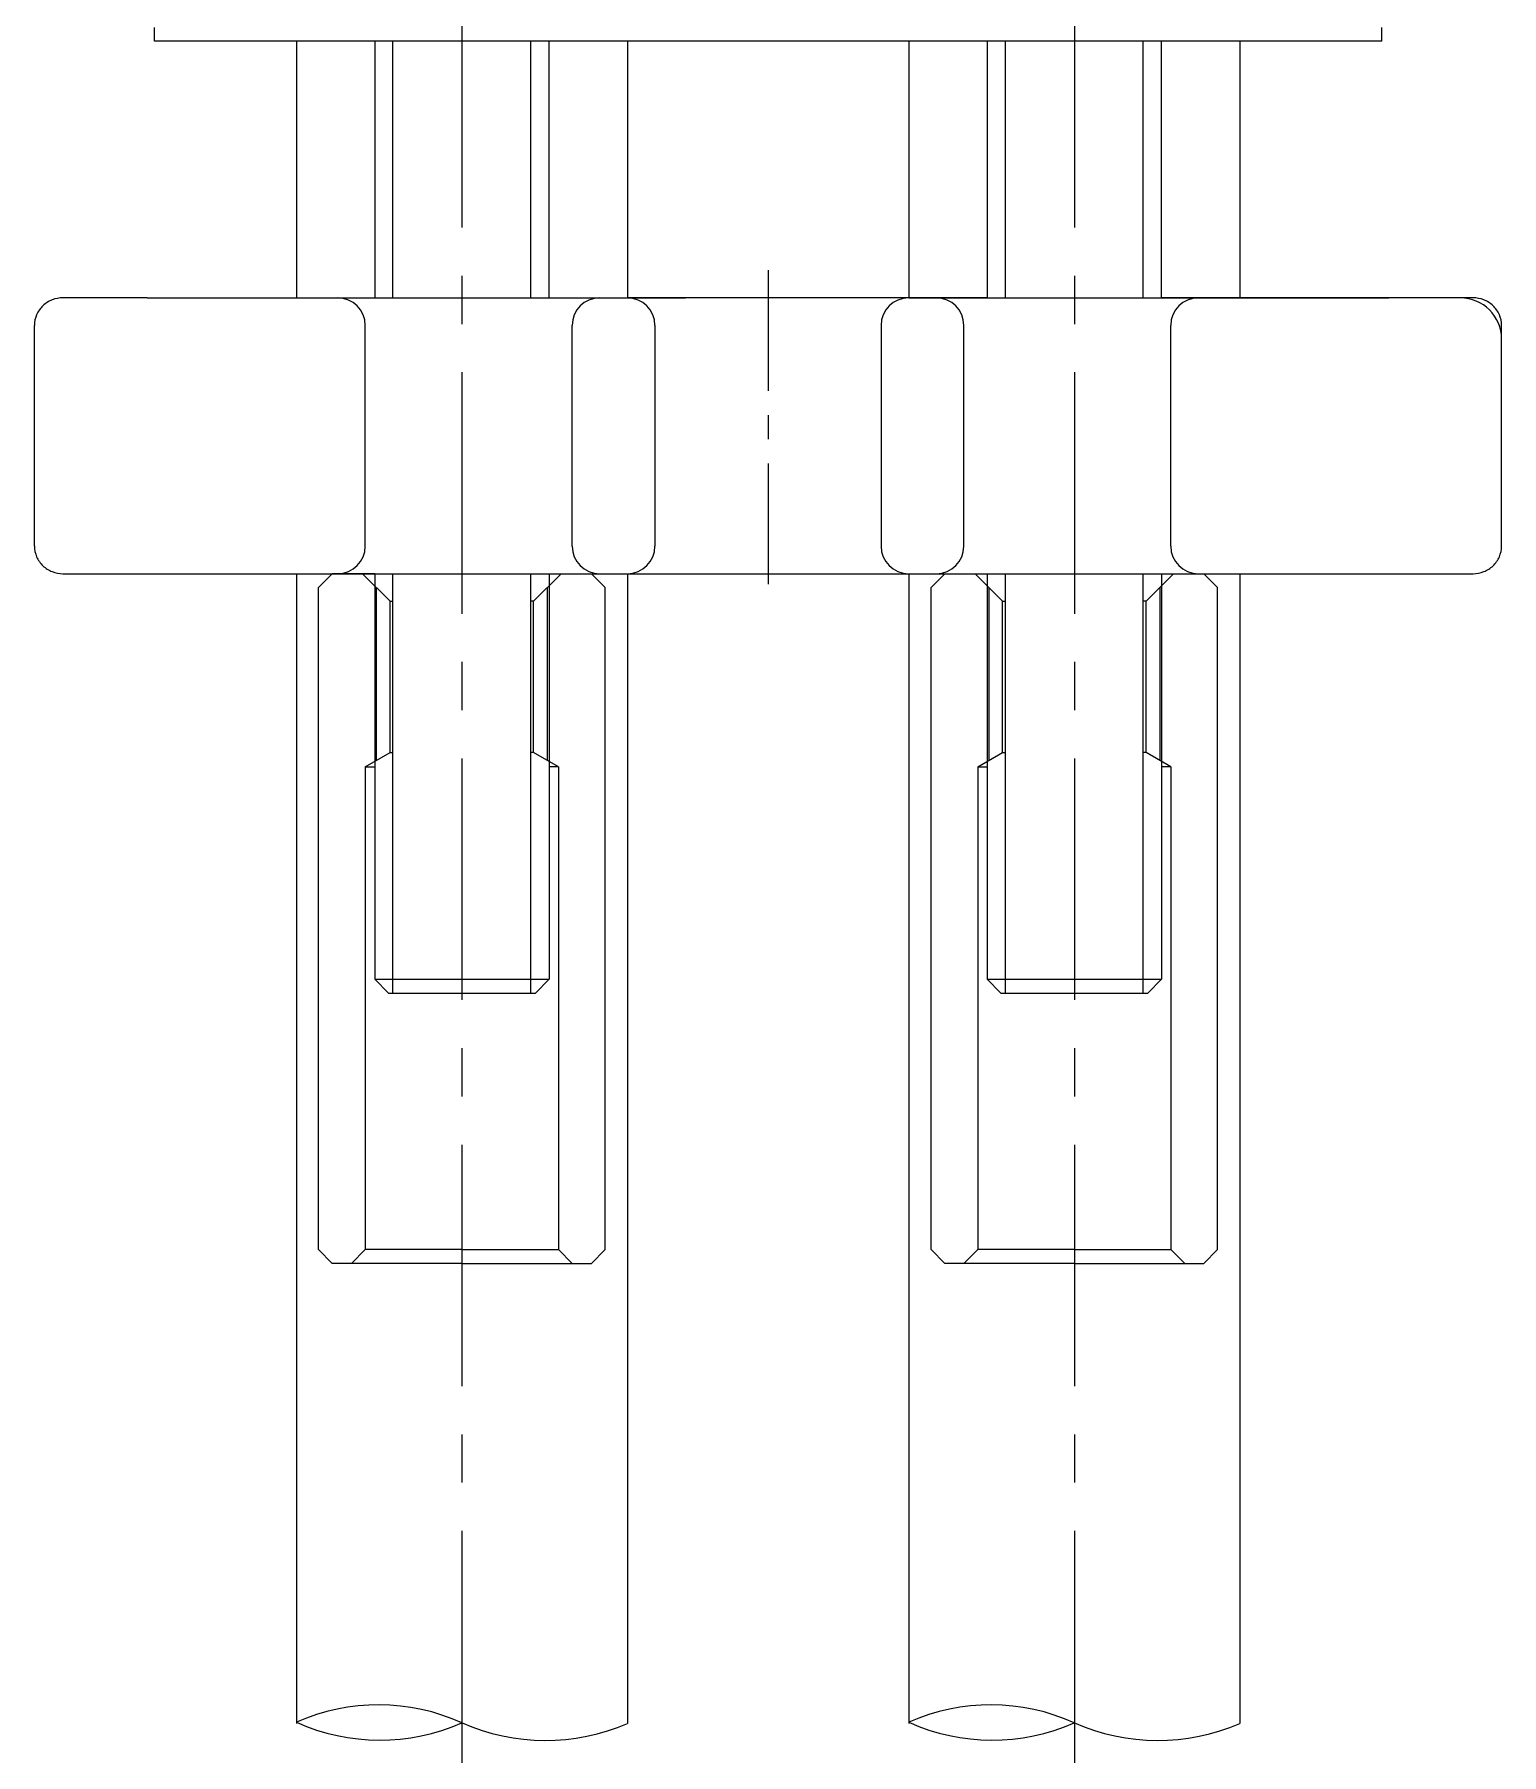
# Model space of a CAD drawing. Extents: x 8180 to 8774, y -5808 to -5388.
# Drawn here: x 8554.1 to 8607.3, y -5666 to -5603.7 of the extents above; entities that cross this region are included whole.
import ezdxf

# ---------------------------------------------------------------- set-up
doc = ezdxf.new("R2010")
doc.units = 0
doc.header["$LTSCALE"] = 7
doc.header["$MEASUREMENT"] = 0
doc.linetypes.add('CENTER', pattern=[2, 1.25, -0.25, 0.25, -0.25])
doc.layers.get('0').update_dxf_attribs({"color": 2, "linetype": 'CONTINUOUS'})
for name, color, linetype in [('08_ALL_FEATURES', 7, 'CONTINUOUS'), ('CL', 1, 'CENTER'), ('D', 2, 'CONTINUOUS'), ('DWG', 7, 'CONTINUOUS')]:
    doc.layers.add(name, color=color, linetype=linetype)

msp = doc.modelspace()

# ---------------------------------------------------------------- linework, layer by layer
at = {"color": 7, "linetype": 'Continuous'}
for p, q in [((8558.466, -5603.908), (8558.466, -5603.407)), ((8602.966, -5603.908), (8558.466, -5603.908)), ((8566.456, -5603.908), (8566.456, -5613.207)), ((8588.656, -5603.908), (8588.656, -5613.207)), ((8602.966, -5603.908), (8602.966, -5603.407)), ((8558.207, -5613.207), (8555.153, -5613.207)), ((8558.207, -5613.207), (8555.153, -5613.207)), ((8559.328, -5613.207), (8566.456, -5613.207)), ((8559.328, -5613.207), (8569.617, -5613.207)), ((8569.617, -5613.207), (8575.612, -5613.207)), ((8572.778, -5613.207), (8577.717, -5613.207)), ((8588.656, -5613.207), (8583.717, -5613.207)), ((8585.812, -5613.207), (8591.817, -5613.207)), ((8591.817, -5613.207), (8602.095, -5613.207)), ((8605.806, -5613.207), (8594.978, -5613.207)), ((8606.271, -5613.207), (8603.216, -5613.207)), ((8554.118, -5622.207), (8554.118, -5614.207)), ((8554.118, -5622.207), (8554.118, -5614.207)), ((8566.112, -5622.207), (8566.112, -5614.207)), ((8573.612, -5622.207), (8573.612, -5614.207)), ((8576.612, -5614.207), (8576.612, -5622.207)), ((8584.812, -5614.207), (8584.812, -5622.207)), ((8587.812, -5622.207), (8587.812, -5614.207)), ((8595.312, -5622.207), (8595.312, -5614.207)), ((8607.306, -5622.207), (8607.306, -5614.207)), ((8607.306, -5622.207), (8607.306, -5614.707)), ((8555.153, -5623.207), (8566.456, -5623.207)), ((8555.153, -5623.207), (8569.617, -5623.207)), ((8569.617, -5623.207), (8575.612, -5623.207)), ((8572.778, -5623.207), (8575.612, -5623.207)), ((8585.812, -5623.207), (8591.817, -5623.207)), ((8591.817, -5623.207), (8606.271, -5623.207)), ((8594.978, -5623.207), (8606.271, -5623.207))]:
    msp.add_line(p, q, dxfattribs=at)
for centre, radius, start, end in [((8565.112, -5614.207), 1, 0, 90), ((8574.612, -5614.207), 1, 90, 180), ((8575.612, -5614.207), 1, 0, 90), ((8585.812, -5614.207), 1, 90, 180), ((8586.812, -5614.207), 1, 0, 90), ((8596.312, -5614.207), 1, 90, 180), ((8605.806, -5614.707), 1.5, 0, 90), ((8565.112, -5622.207), 1, 270, 0), ((8574.612, -5622.207), 1, 180, 270), ((8575.612, -5622.207), 1, 270, 0), ((8585.812, -5622.207), 1, 180, 270), ((8586.812, -5622.207), 1, 270, 0), ((8596.312, -5622.207), 1, 180, 270)]:
    msp.add_arc(centre, radius, start, end, dxfattribs=at)
for points, knots in [([(8555.153, -5613.207), (8555.021, -5613.207), (8554.753, -5613.257), (8554.409, -5613.474), (8554.174, -5613.807), (8554.118, -5614.075), (8554.118, -5614.207)], [0, 0, 0, 0, 0.250116, 0.500153, 0.750104, 1, 1, 1, 1]), ([(8555.153, -5613.207), (8555.021, -5613.207), (8554.753, -5613.257), (8554.409, -5613.474), (8554.174, -5613.807), (8554.118, -5614.075), (8554.118, -5614.207)], [0, 0, 0, 0, 0.250116, 0.500153, 0.750104, 1, 1, 1, 1]), ([(8607.306, -5614.207), (8607.306, -5614.075), (8607.25, -5613.807), (8607.014, -5613.474), (8606.671, -5613.257), (8606.403, -5613.207), (8606.271, -5613.207)], [0, 0, 0, 0, 0.249892, 0.49984, 0.749881, 1, 1, 1, 1]), ([(8554.118, -5622.207), (8554.118, -5622.339), (8554.174, -5622.607), (8554.409, -5622.94), (8554.753, -5623.157), (8555.021, -5623.207), (8555.153, -5623.207)], [0, 0, 0, 0, 0.249892, 0.49984, 0.749881, 1, 1, 1, 1]), ([(8554.118, -5622.207), (8554.118, -5622.339), (8554.174, -5622.607), (8554.409, -5622.94), (8554.753, -5623.157), (8555.021, -5623.207), (8555.153, -5623.207)], [0, 0, 0, 0, 0.249892, 0.49984, 0.749881, 1, 1, 1, 1]), ([(8606.271, -5623.207), (8606.403, -5623.207), (8606.671, -5623.157), (8607.014, -5622.94), (8607.25, -5622.607), (8607.306, -5622.339), (8607.306, -5622.207)], [0, 0, 0, 0, 0.250116, 0.500154, 0.750104, 1, 1, 1, 1]), ([(8606.271, -5623.207), (8606.403, -5623.207), (8606.671, -5623.157), (8607.014, -5622.94), (8607.25, -5622.607), (8607.306, -5622.339), (8607.306, -5622.207)], [0, 0, 0, 0, 0.250116, 0.500154, 0.750104, 1, 1, 1, 1])]:
    msp.add_open_spline(points, degree=3, knots=knots, dxfattribs=at)
at = {"layer": '08_ALL_FEATURES', "color": 7, "linetype": 'Continuous'}
for p, q in [((8558.207, -5613.207), (8559.328, -5613.207)), ((8558.207, -5613.207), (8559.328, -5613.207)), ((8580.712, -5613.207), (8575.612, -5613.207)), ((8585.812, -5613.207), (8580.712, -5613.207)), ((8602.095, -5613.207), (8603.216, -5613.207)), ((8575.612, -5623.207), (8580.712, -5623.207)), ((8575.612, -5623.207), (8580.712, -5623.207)), ((8580.712, -5623.207), (8585.812, -5623.207)), ((8583.717, -5623.207), (8585.812, -5623.207))]:
    msp.add_line(p, q, dxfattribs=at)
at = {"layer": 'CL'}
for p, q in [((8569.617, -5601.907), (8569.617, -5666.527)), ((8591.817, -5601.907), (8591.817, -5666.527))]:
    msp.add_line(p, q, dxfattribs=at)
at = {"layer": 'CL', "ltscale": 0.5}
msp.add_line((8580.712, -5612.207), (8580.712, -5624.207), dxfattribs=at)
at = {"layer": 'D'}
for p, q in [((8567.117, -5613.207), (8567.117, -5603.908)), ((8572.117, -5613.207), (8572.117, -5603.908)), ((8589.317, -5613.207), (8589.317, -5603.908)), ((8594.317, -5613.207), (8594.317, -5603.908)), ((8567.117, -5638.407), (8567.117, -5623.207)), ((8572.117, -5638.407), (8572.117, -5623.207)), ((8589.317, -5638.407), (8589.317, -5623.207)), ((8594.317, -5638.407), (8594.317, -5623.207)), ((8566.512, -5623.707), (8566.512, -5629.976)), ((8572.712, -5623.707), (8572.712, -5629.976)), ((8588.717, -5623.707), (8588.717, -5629.976)), ((8594.917, -5623.707), (8594.917, -5629.976))]:
    msp.add_line(p, q, dxfattribs=at)
for centre, radius, start, end in [((8566.594, -5671.579), 7.365, 65.75459, 113.82753), ((8588.792, -5671.579), 7.365, 65.75459, 113.82753), ((8566.643, -5658.126), 7.365, 245.75459, 293.82753), ((8572.644, -5658.019), 7.483, 246.15632, 293.4258), ((8588.841, -5658.126), 7.365, 245.75459, 293.82753), ((8594.842, -5658.019), 7.483, 246.15632, 293.4258)]:
    msp.add_arc(centre, radius, start, end, dxfattribs=at)
at = {"layer": 'DWG'}
for p, q in [((8563.619, -5603.908), (8563.619, -5613.207)), ((8572.778, -5613.207), (8572.778, -5603.908)), ((8575.619, -5603.908), (8575.619, -5613.207)), ((8585.817, -5603.908), (8585.817, -5613.207)), ((8594.978, -5613.207), (8594.978, -5603.908)), ((8597.817, -5603.908), (8597.817, -5613.207)), ((8563.619, -5623.207), (8563.619, -5664.886)), ((8564.416, -5623.707), (8564.916, -5623.207)), ((8566.456, -5623.207), (8564.916, -5623.207)), ((8567.012, -5624.207), (8566.012, -5623.207)), ((8566.456, -5623.207), (8566.456, -5637.907)), ((8572.212, -5624.207), (8573.212, -5623.207)), ((8572.778, -5623.207), (8574.308, -5623.207)), ((8572.778, -5623.207), (8572.778, -5637.907)), ((8574.808, -5623.707), (8574.308, -5623.207)), ((8575.619, -5623.207), (8575.619, -5664.886)), ((8585.817, -5623.207), (8585.817, -5664.886)), ((8585.817, -5623.207), (8588.656, -5623.207)), ((8586.621, -5623.707), (8587.121, -5623.207)), ((8589.217, -5624.207), (8588.217, -5623.207)), ((8588.656, -5623.207), (8588.656, -5637.907)), ((8594.417, -5624.207), (8595.417, -5623.207)), ((8594.978, -5623.207), (8594.978, -5637.907)), ((8594.978, -5623.207), (8596.513, -5623.207)), ((8597.013, -5623.707), (8596.513, -5623.207)), ((8597.817, -5623.207), (8597.817, -5664.886)), ((8564.416, -5647.707), (8564.416, -5623.707)), ((8574.808, -5647.707), (8574.808, -5623.707)), ((8586.621, -5647.707), (8586.621, -5623.707)), ((8597.013, -5647.707), (8597.013, -5623.707)), ((8567.012, -5624.207), (8567.112, -5624.207)), ((8567.012, -5629.687), (8567.012, -5624.207)), ((8572.212, -5624.207), (8572.112, -5624.207)), ((8572.212, -5629.687), (8572.212, -5624.207)), ((8589.217, -5629.687), (8589.217, -5624.207)), ((8589.217, -5624.207), (8589.317, -5624.207)), ((8594.417, -5624.207), (8594.317, -5624.207)), ((8594.417, -5629.687), (8594.417, -5624.207)), ((8566.112, -5630.207), (8567.012, -5629.687)), ((8566.112, -5630.207), (8566.451, -5630.207)), ((8566.112, -5630.207), (8566.112, -5647.707)), ((8567.012, -5629.687), (8567.112, -5629.687)), ((8572.212, -5629.687), (8572.112, -5629.687)), ((8573.112, -5630.207), (8572.212, -5629.687)), ((8573.112, -5630.207), (8572.773, -5630.207)), ((8573.112, -5630.207), (8573.112, -5647.707)), ((8588.317, -5630.207), (8589.217, -5629.687)), ((8588.317, -5630.207), (8588.317, -5647.707)), ((8588.317, -5630.207), (8588.656, -5630.207)), ((8589.217, -5629.687), (8589.317, -5629.687)), ((8594.417, -5629.687), (8594.317, -5629.687)), ((8595.317, -5630.207), (8594.417, -5629.687)), ((8595.317, -5630.207), (8594.978, -5630.207)), ((8595.317, -5630.207), (8595.317, -5647.707)), ((8566.456, -5637.907), (8572.778, -5637.907)), ((8566.956, -5638.407), (8566.456, -5637.907)), ((8572.278, -5638.407), (8572.778, -5637.907)), ((8589.156, -5638.407), (8588.656, -5637.907)), ((8588.656, -5637.907), (8594.978, -5637.907)), ((8594.478, -5638.407), (8594.978, -5637.907)), ((8566.956, -5638.407), (8572.278, -5638.407)), ((8589.156, -5638.407), (8594.478, -5638.407)), ((8564.916, -5648.207), (8564.416, -5647.707)), ((8569.617, -5648.207), (8564.916, -5648.207)), ((8565.612, -5648.207), (8566.112, -5647.707)), ((8569.617, -5647.707), (8566.112, -5647.707)), ((8569.617, -5647.707), (8573.112, -5647.707)), ((8569.617, -5648.207), (8574.308, -5648.207)), ((8573.612, -5648.207), (8573.112, -5647.707)), ((8574.308, -5648.207), (8574.808, -5647.707)), ((8587.121, -5648.207), (8586.621, -5647.707)), ((8591.817, -5648.207), (8587.121, -5648.207)), ((8587.817, -5648.207), (8588.317, -5647.707)), ((8591.817, -5647.707), (8588.317, -5647.707)), ((8591.817, -5647.707), (8595.317, -5647.707)), ((8591.817, -5648.207), (8596.513, -5648.207)), ((8595.817, -5648.207), (8595.317, -5647.707)), ((8596.513, -5648.207), (8597.013, -5647.707))]:
    msp.add_line(p, q, dxfattribs=at)

doc.saveas('drawing.dxf')
